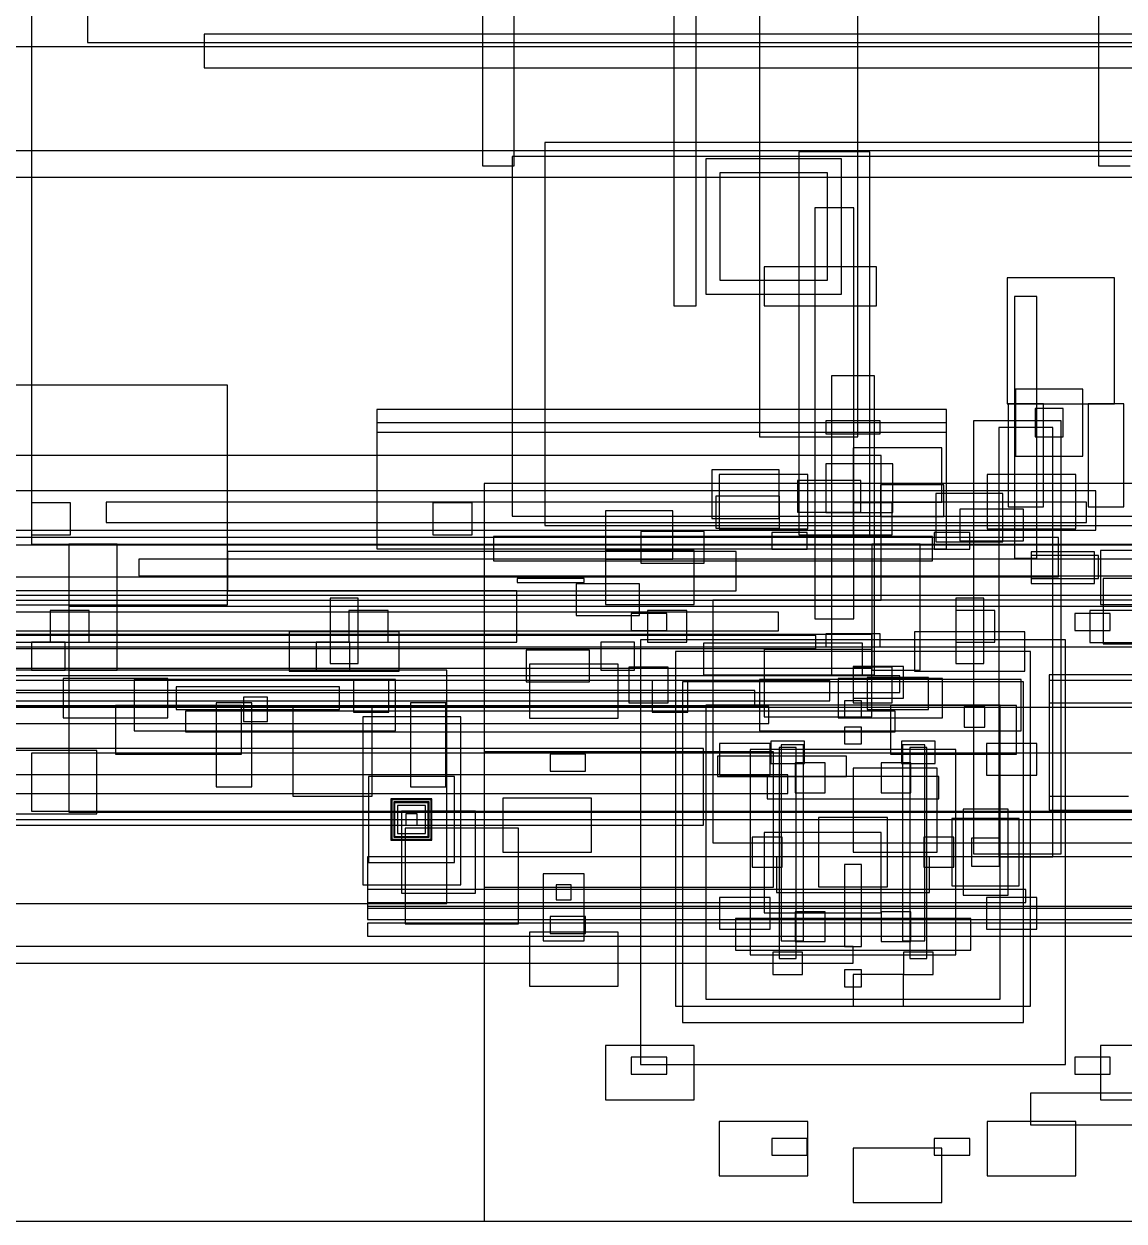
# Model space of a CAD drawing. Header units: millimetres. Extents: x -18 to 5970, y -985 to 4490.
# Drawn here: x 2132 to 3310, y 2500 to 3782 of the extents above; entities that cross this region are included whole.
import ezdxf

# ---------------------------------------------------------------- set-up
doc = ezdxf.new("R2010")
doc.units = ezdxf.units.MM

msp = doc.modelspace()

# ---------------------------------------------------------------- linework, layer by layer
at = {"layer": 'AS_FITTED_ROUTES'}
for p, q in [((3021, 3585), (2979, 3585)), ((2979, 3585), (2979, 3145)), ((3021, 3145), (3021, 3585)), ((3415, 3209), (2255, 3209)), ((2255, 3209), (2255, 3191)), ((2255, 3191), (3415, 3191)), ((2202, 3154), (2160, 3154)), ((2160, 3154), (2160, 3120)), ((2202, 3120), (2202, 3154)), ((2522, 3154), (2480, 3154)), ((2480, 3154), (2480, 3120)), ((2522, 3120), (2522, 3154)), ((2842, 3154), (2800, 3154)), ((2800, 3154), (2800, 3120)), ((2842, 3120), (2842, 3154)), ((3172, 3154), (3130, 3154)), ((3130, 3154), (3130, 3120)), ((3172, 3120), (3172, 3154)), ((2940, 3152), (340, 3152)), ((2940, 3132), (2940, 3152)), ((2979, 3145), (3021, 3145)), ((340, 3132), (2940, 3132)), ((2980, 3127), (740, 3127)), ((3040, 3128), (780, 3128)), ((2160, 3120), (2202, 3120)), ((2480, 3120), (2522, 3120)), ((2800, 3120), (2842, 3120)), ((2980, 3113), (2980, 3127)), ((3040, 3092), (3040, 3128)), ((3130, 3120), (3172, 3120)), ((740, 3113), (2980, 3113)), ((780, 3092), (3040, 3092)), ((2995, 3079), (2015, 3079)), ((2995, 3057), (2995, 3079)), ((2015, 3057), (2995, 3057)), ((3029, 3057), (3011, 3057)), ((3011, 3057), (3011, 3039)), ((3029, 3039), (3029, 3057)), ((2930, 3051), (830, 3051)), ((2930, 3033), (2930, 3051)), ((3011, 3039), (3029, 3039)), ((830, 3033), (2930, 3033)), ((2950, 2978), (1520, 2978)), ((2950, 2958), (2950, 2978)), ((1520, 2958), (2950, 2958))]:
    msp.add_line(p, q, dxfattribs=at)
at = {"layer": 'BODY'}
for p, q in [((2828, 4040), (2828, 3480)), ((2828, 4040), (2828, 3480)), ((2852, 3480), (2852, 4040)), ((2852, 3480), (2852, 4040)), ((2140, 3835), (2140, 3225)), ((2140, 3835), (2140, 3225)), ((3685, 3771), (2325, 3771)), ((2325, 3771), (2325, 3735)), ((3685, 3771), (2325, 3771)), ((2325, 3771), (2325, 3735)), ((2325, 3735), (3685, 3735)), ((2325, 3735), (3685, 3735)), ((3380, 3655), (2690, 3655)), ((2690, 3655), (2690, 3245)), ((3380, 3655), (2690, 3655)), ((2690, 3655), (2690, 3245)), ((3355, 3646), (1965, 3646)), ((3355, 3646), (1965, 3646)), ((3405, 3640), (2655, 3640)), ((2655, 3640), (2655, 3255)), ((3405, 3640), (2655, 3640)), ((2655, 3640), (2655, 3255)), ((3007.5, 3637.5), (2862.5, 3637.5)), ((2862.5, 3637.5), (2862.5, 3492.5)), ((3007.5, 3637.5), (2862.5, 3637.5)), ((2862.5, 3637.5), (2862.5, 3492.5)), ((3007.5, 3492.5), (3007.5, 3637.5)), ((3007.5, 3492.5), (3007.5, 3637.5)), ((1965, 3618), (3355, 3618)), ((1965, 3618), (3355, 3618)), ((2992.5, 3622.5), (2877.5, 3622.5)), ((2877.5, 3622.5), (2877.5, 3507.5)), ((2992.5, 3622.5), (2877.5, 3622.5)), ((2877.5, 3622.5), (2877.5, 3507.5)), ((2992.5, 3507.5), (2992.5, 3622.5)), ((2992.5, 3507.5), (2992.5, 3622.5)), ((3045, 3522), (2925, 3522)), ((2925, 3522), (2925, 3480)), ((3045, 3522), (2925, 3522)), ((2925, 3522), (2925, 3480)), ((3045, 3480), (3045, 3522)), ((3045, 3480), (3045, 3522)), ((2877.5, 3507.5), (2992.5, 3507.5)), ((2877.5, 3507.5), (2992.5, 3507.5)), ((2862.5, 3492.5), (3007.5, 3492.5)), ((2862.5, 3492.5), (3007.5, 3492.5)), ((2828, 3480), (2852, 3480)), ((2828, 3480), (2852, 3480)), ((2925, 3480), (3045, 3480)), ((2925, 3480), (3045, 3480)), ((2350, 3395), (1250, 3395)), ((2350, 3160), (2350, 3395)), ((3050, 3320), (1000, 3320)), ((3050, 3320), (1000, 3320)), ((3062.766, 3310.864), (2990.766, 3310.864)), ((2990.766, 3310.864), (2990.766, 3258.864)), ((3062.766, 3310.864), (2990.766, 3310.864)), ((2990.766, 3310.864), (2990.766, 3258.864)), ((3050, 3165), (3050, 3320)), ((3050, 3165), (3050, 3320)), ((3062.766, 3258.864), (3062.766, 3310.864)), ((3062.766, 3258.864), (3062.766, 3310.864)), ((2940.914, 3304.478), (2868.914, 3304.478)), ((2868.914, 3304.478), (2868.914, 3252.478)), ((2940.914, 3304.478), (2868.914, 3304.478)), ((2868.914, 3304.478), (2868.914, 3252.478)), ((2940.914, 3252.478), (2940.914, 3304.478)), ((2940.914, 3252.478), (2940.914, 3304.478)), ((3280, 3282), (2050, 3282)), ((3280, 3282), (2050, 3282)), ((3280, 3282), (2050, 3282)), ((3280, 3282), (2050, 3282)), ((3280, 3282), (2050, 3282)), ((3028.539, 3293.111), (2960.539, 3293.111)), ((2960.539, 3293.111), (2960.539, 3259.111)), ((3028.539, 3293.111), (2960.539, 3293.111)), ((2960.539, 3293.111), (2960.539, 3259.111)), ((3028.539, 3259.111), (3028.539, 3293.111)), ((3028.539, 3259.111), (3028.539, 3293.111)), ((3117.382, 3288.455), (3049.382, 3288.455)), ((3049.382, 3288.455), (3049.382, 3254.455)), ((3117.382, 3288.455), (3049.382, 3288.455)), ((3049.382, 3288.455), (3049.382, 3254.455)), ((3117.382, 3254.455), (3117.382, 3288.455)), ((3117.382, 3254.455), (3117.382, 3288.455)), ((3280, 3240), (3280, 3282)), ((3280, 3240), (3280, 3282)), ((3280, 3240), (3280, 3282)), ((3280, 3240), (3280, 3282)), ((3280, 3240), (3280, 3282)), ((2941.209, 3276.136), (2873.209, 3276.136)), ((2873.209, 3276.136), (2873.209, 3242.136)), ((2941.209, 3276.136), (2873.209, 3276.136)), ((2873.209, 3276.136), (2873.209, 3242.136)), ((2941.209, 3242.136), (2941.209, 3276.136)), ((2941.209, 3242.136), (2941.209, 3276.136)), ((3180.627, 3279.283), (3108.627, 3279.283)), ((3108.627, 3279.283), (3108.627, 3227.283)), ((3180.627, 3279.283), (3108.627, 3279.283)), ((3108.627, 3279.283), (3108.627, 3227.283)), ((3180.627, 3227.283), (3180.627, 3279.283)), ((3180.627, 3227.283), (3180.627, 3279.283)), ((2182, 3269), (2140, 3269)), ((2140, 3269), (2140, 3235)), ((2182, 3235), (2182, 3269)), ((2612, 3269), (2570, 3269)), ((2570, 3269), (2570, 3235)), ((2612, 3235), (2612, 3269)), ((2827, 3260.75), (2755, 3260.75)), ((2755, 3260.75), (2755, 3208.75)), ((2827, 3260.75), (2755, 3260.75)), ((2755, 3260.75), (2755, 3208.75)), ((2827, 3208.75), (2827, 3260.75)), ((2827, 3208.75), (2827, 3260.75)), ((2960.539, 3259.111), (3028.539, 3259.111)), ((2960.539, 3259.111), (3028.539, 3259.111)), ((2990.766, 3258.864), (3062.766, 3258.864)), ((2990.766, 3258.864), (3062.766, 3258.864)), ((3062, 3269), (3020, 3269)), ((3020, 3269), (3020, 3235)), ((3062, 3235), (3062, 3269)), ((3202.459, 3262.444), (3134.459, 3262.444)), ((3134.459, 3262.444), (3134.459, 3228.444)), ((3202.459, 3262.444), (3134.459, 3262.444)), ((3134.459, 3262.444), (3134.459, 3228.444)), ((3202.459, 3228.444), (3202.459, 3262.444)), ((3202.459, 3228.444), (3202.459, 3262.444)), ((2655, 3255), (3405, 3255)), ((2655, 3255), (3405, 3255)), ((2690, 3245), (3380, 3245)), ((2690, 3245), (3380, 3245)), ((2868.914, 3252.478), (2940.914, 3252.478)), ((2868.914, 3252.478), (2940.914, 3252.478)), ((3049.382, 3254.455), (3117.382, 3254.455)), ((3049.382, 3254.455), (3117.382, 3254.455)), ((2050, 3240), (3280, 3240)), ((2050, 3240), (3280, 3240)), ((2050, 3240), (3280, 3240)), ((2050, 3240), (3280, 3240)), ((2050, 3240), (3280, 3240)), ((3240, 3232), (2060, 3232)), ((2140, 3235), (2182, 3235)), ((2570, 3235), (2612, 3235)), ((2860.579, 3238.538), (2792.579, 3238.538)), ((2792.579, 3238.538), (2792.579, 3204.538)), ((2860.579, 3238.538), (2792.579, 3238.538)), ((2792.579, 3238.538), (2792.579, 3204.538)), ((2860.579, 3204.538), (2860.579, 3238.538)), ((2860.579, 3204.538), (2860.579, 3238.538)), ((2873.209, 3242.136), (2941.209, 3242.136)), ((2873.209, 3242.136), (2941.209, 3242.136)), ((3020, 3235), (3062, 3235)), ((3240, 3190), (3240, 3232)), ((1942, 3224), (3385, 3224)), ((1942, 3224), (3385, 3224)), ((2140, 3225), (3410, 3225)), ((2140, 3225), (3410, 3225)), ((3108.627, 3227.283), (3180.627, 3227.283)), ((3108.627, 3227.283), (3180.627, 3227.283)), ((3134.459, 3228.444), (3202.459, 3228.444)), ((3134.459, 3228.444), (3202.459, 3228.444)), ((2755, 3208.75), (2827, 3208.75)), ((2755, 3208.75), (2827, 3208.75)), ((3278.716, 3216.624), (3210.716, 3216.624)), ((3210.716, 3216.624), (3210.716, 3182.624)), ((3278.716, 3216.624), (3210.716, 3216.624)), ((3210.716, 3216.624), (3210.716, 3182.624)), ((3282.961, 3212.826), (3210.961, 3212.826)), ((3210.961, 3212.826), (3210.961, 3188)), ((3282.961, 3212.826), (3210.961, 3212.826)), ((3210.961, 3212.826), (3210.961, 3188)), ((3278.716, 3182.624), (3278.716, 3216.624)), ((3278.716, 3182.624), (3278.716, 3216.624)), ((3282.961, 3188), (3282.961, 3212.826)), ((3282.961, 3188), (3282.961, 3212.826)), ((2792.579, 3204.538), (2860.579, 3204.538)), ((2792.579, 3204.538), (2860.579, 3204.538)), ((2060, 3190), (3240, 3190)), ((2732.174, 3188), (2660.174, 3188)), ((2660.174, 3188), (2660.174, 3183.961)), ((2732.174, 3188), (2660.174, 3188)), ((2660.174, 3188), (2660.174, 3183.961)), ((2660.174, 3183.961), (2732.174, 3183.961)), ((2660.174, 3183.961), (2732.174, 3183.961)), ((2791.441, 3182.55), (2723.441, 3182.55)), ((2723.441, 3182.55), (2723.441, 3148.55)), ((2791.441, 3182.55), (2723.441, 3182.55)), ((2723.441, 3182.55), (2723.441, 3148.55)), ((2732.174, 3183.961), (2732.174, 3188)), ((2732.174, 3183.961), (2732.174, 3188)), ((2791.441, 3148.55), (2791.441, 3182.55)), ((2791.441, 3148.55), (2791.441, 3182.55)), ((3210.716, 3182.624), (3278.716, 3182.624)), ((3210.716, 3182.624), (3278.716, 3182.624)), ((3210.961, 3188), (3282.961, 3188)), ((3210.961, 3188), (3282.961, 3188)), ((3359.75, 3188), (3287.75, 3188)), ((3287.75, 3188), (3287.75, 3118)), ((3359.75, 3188), (3287.75, 3188)), ((3287.75, 3188), (3287.75, 3118)), ((3440, 3170), (890, 3170)), ((2660, 3175), (1540, 3175)), ((2660, 3175), (1540, 3175)), ((2660, 3120), (2660, 3175)), ((2660, 3120), (2660, 3175)), ((1000, 3165), (3050, 3165)), ((1000, 3165), (3050, 3165)), ((1250, 3160), (2350, 3160)), ((2723.441, 3148.55), (2791.441, 3148.55)), ((2723.441, 3148.55), (2791.441, 3148.55)), ((3341.624, 3153.716), (3273.624, 3153.716)), ((3273.624, 3153.716), (3273.624, 3119.716)), ((3341.624, 3153.716), (3273.624, 3153.716)), ((3273.624, 3153.716), (3273.624, 3119.716)), ((1540, 3120), (2660, 3120)), ((1540, 3120), (2660, 3120)), ((3273.624, 3119.716), (3341.624, 3119.716)), ((3273.624, 3119.716), (3341.624, 3119.716)), ((3287.75, 3118), (3359.75, 3118)), ((3287.75, 3118), (3359.75, 3118)), ((890, 3115), (3440, 3115)), ((2737.901, 3111.5), (2669.901, 3111.5)), ((2669.901, 3111.5), (2669.901, 3077.5)), ((2737.901, 3111.5), (2669.901, 3111.5)), ((2669.901, 3111.5), (2669.901, 3077.5)), ((2737.901, 3077.5), (2737.901, 3111.5)), ((2737.901, 3077.5), (2737.901, 3111.5)), ((2669.901, 3077.5), (2737.901, 3077.5)), ((2669.901, 3077.5), (2737.901, 3077.5))]:
    msp.add_line(p, q, dxfattribs=at)
at = {"layer": 'BRAKE_SYSTEM'}
for p, q in [((2176, 3120), (2140, 3120)), ((2140, 3120), (2140, 3090)), ((2176, 3090), (2176, 3120)), ((2481, 3120), (2445, 3120)), ((2445, 3120), (2445, 3090)), ((2481, 3090), (2481, 3120)), ((2786, 3120), (2750, 3120)), ((2750, 3120), (2750, 3090)), ((2786, 3090), (2786, 3120)), ((3030, 3119), (2860, 3119)), ((2860, 3119), (2860, 3085)), ((3030, 3119), (2860, 3119)), ((2860, 3119), (2860, 3085)), ((3030, 3085), (3030, 3119)), ((3030, 3085), (3030, 3119)), ((2140, 3090), (2176, 3090)), ((2445, 3090), (2481, 3090)), ((2750, 3090), (2786, 3090)), ((3070, 3084), (1570, 3084)), ((2523, 3079), (2485, 3079)), ((2485, 3079), (2485, 3045)), ((2523, 3079), (2485, 3079)), ((2485, 3079), (2485, 3045)), ((2523, 3045), (2523, 3079)), ((2523, 3045), (2523, 3079)), ((2843, 3079), (2805, 3079)), ((2805, 3079), (2805, 3045)), ((2843, 3079), (2805, 3079)), ((2805, 3079), (2805, 3045)), ((2843, 3045), (2843, 3079)), ((2843, 3045), (2843, 3079)), ((2860, 3085), (3030, 3085)), ((2860, 3085), (3030, 3085)), ((3101, 3082), (3035, 3082)), ((3035, 3082), (3035, 3048)), ((3101, 3082), (3035, 3082)), ((3035, 3082), (3035, 3048)), ((3070, 3066), (3070, 3084)), ((3101, 3048), (3101, 3082)), ((3101, 3048), (3101, 3082)), ((1570, 3066), (3070, 3066)), ((2470, 3072), (2295, 3072)), ((2295, 3072), (2295, 3048)), ((2470, 3048), (2470, 3072)), ((2393, 3061), (2367, 3061)), ((2367, 3061), (2367, 3035)), ((2393, 3035), (2393, 3061)), ((2295, 3048), (2470, 3048)), ((3065, 3046), (2305, 3046)), ((2305, 3046), (2305, 3024)), ((3065, 3046), (2305, 3046)), ((2305, 3046), (2305, 3024)), ((2485, 3045), (2523, 3045)), ((2485, 3045), (2523, 3045)), ((2805, 3045), (2843, 3045)), ((2805, 3045), (2843, 3045)), ((3035, 3048), (3101, 3048)), ((3035, 3048), (3101, 3048)), ((3065, 3024), (3065, 3046)), ((3065, 3024), (3065, 3046)), ((2367, 3035), (2393, 3035)), ((3029, 3029), (3011, 3029)), ((3011, 3029), (3011, 3011)), ((3029, 3011), (3029, 3029)), ((2305, 3024), (3065, 3024)), ((2305, 3024), (3065, 3024)), ((3011, 3011), (3029, 3011))]:
    msp.add_line(p, q, dxfattribs=at)
at = {"layer": 'CHASSIS'}
for p, q in [((2490, 3167), (2460, 3167)), ((2460, 3167), (2460, 3097)), ((2490, 3167), (2460, 3167)), ((2460, 3167), (2460, 3097)), ((2490, 3097), (2490, 3167)), ((2490, 3097), (2490, 3167)), ((3160, 3167), (3130, 3167)), ((3130, 3167), (3130, 3097)), ((3160, 3167), (3130, 3167)), ((3130, 3167), (3130, 3097)), ((3160, 3097), (3160, 3167)), ((3160, 3097), (3160, 3167)), ((2534, 3131), (2416, 3131)), ((2416, 3131), (2416, 3089)), ((2534, 3131), (2416, 3131)), ((2416, 3131), (2416, 3089)), ((2534, 3089), (2534, 3131)), ((2534, 3089), (2534, 3131)), ((3204, 3131), (3086, 3131)), ((3086, 3131), (3086, 3089)), ((3204, 3131), (3086, 3131)), ((3086, 3131), (3086, 3089)), ((3204, 3089), (3204, 3131)), ((3204, 3089), (3204, 3131)), ((2460, 3097), (2490, 3097)), ((2460, 3097), (2490, 3097)), ((3130, 3097), (3160, 3097)), ((3130, 3097), (3160, 3097)), ((2286, 3081), (2174, 3081)), ((2174, 3081), (2174, 3039)), ((2286, 3081), (2174, 3081)), ((2174, 3081), (2174, 3039)), ((2530, 3080), (2250, 3080)), ((2250, 3080), (2250, 3025)), ((2530, 3080), (2250, 3080)), ((2250, 3080), (2250, 3025)), ((2286, 3039), (2286, 3081)), ((2286, 3039), (2286, 3081)), ((2416, 3089), (2534, 3089)), ((2416, 3089), (2534, 3089)), ((2530, 3025), (2530, 3080)), ((2530, 3025), (2530, 3080)), ((3200, 3080), (2920, 3080)), ((2920, 3080), (2920, 3025)), ((3200, 3080), (2920, 3080)), ((2920, 3080), (2920, 3025)), ((3116, 3081), (3004, 3081)), ((3004, 3081), (3004, 3039)), ((3116, 3081), (3004, 3081)), ((3004, 3081), (3004, 3039)), ((3086, 3089), (3204, 3089)), ((3086, 3089), (3204, 3089)), ((3116, 3039), (3116, 3081)), ((3116, 3039), (3116, 3081)), ((3200, 3025), (3200, 3080)), ((3200, 3025), (3200, 3080)), ((3650, 3085), (3230, 3085)), ((3230, 3085), (3230, 2940)), ((3650, 3085), (3230, 3085)), ((3230, 3085), (3230, 2940)), ((3650, 3079), (3230, 3079)), ((3230, 3079), (3230, 3055)), ((3650, 3079), (3230, 3079)), ((3230, 3079), (3230, 3055)), ((2365, 3052), (2230, 3052)), ((2230, 3052), (2230, 3000)), ((2365, 3052), (2230, 3052)), ((2230, 3052), (2230, 3000)), ((2376, 3055), (2338, 3055)), ((2338, 3055), (2338, 2965)), ((2376, 3055), (2338, 3055)), ((2338, 3055), (2338, 2965)), ((2365, 3000), (2365, 3052)), ((2365, 3000), (2365, 3052)), ((2376, 2965), (2376, 3055)), ((2376, 2965), (2376, 3055)), ((2584, 3055), (2546, 3055)), ((2546, 3055), (2546, 2965)), ((2584, 3055), (2546, 3055)), ((2546, 3055), (2546, 2965)), ((2584, 2965), (2584, 3055)), ((2584, 2965), (2584, 3055)), ((3195, 3052), (3060, 3052)), ((3060, 3052), (3060, 3000)), ((3195, 3052), (3060, 3052)), ((3060, 3052), (3060, 3000)), ((3195, 3000), (3195, 3052)), ((3195, 3000), (3195, 3052)), ((3230, 3055), (3650, 3055)), ((3230, 3055), (3650, 3055)), ((3500, 3050), (360, 3050)), ((3500, 3050), (360, 3050)), ((2174, 3039), (2286, 3039)), ((2174, 3039), (2286, 3039)), ((2505, 3050), (2420, 3050)), ((2420, 3050), (2420, 2955)), ((2600, 3040), (2495, 3040)), ((2495, 3040), (2495, 2860)), ((2600, 3040), (2495, 3040)), ((2495, 3040), (2495, 2860)), ((2600, 3040), (2495, 3040)), ((2495, 3040), (2495, 2860)), ((2600, 3040), (2495, 3040)), ((2495, 3040), (2495, 2860)), ((2505, 2955), (2505, 3050)), ((2600, 2860), (2600, 3040)), ((2600, 2860), (2600, 3040)), ((2600, 2860), (2600, 3040)), ((2600, 2860), (2600, 3040)), ((3004, 3039), (3116, 3039)), ((3004, 3039), (3116, 3039)), ((3315, 3050), (3230, 3050)), ((3230, 3050), (3230, 2955)), ((2250, 3025), (2530, 3025)), ((2250, 3025), (2530, 3025)), ((2920, 3025), (3200, 3025)), ((2920, 3025), (3200, 3025)), ((2230, 3000), (2365, 3000)), ((2230, 3000), (2365, 3000)), ((3060, 3000), (3195, 3000)), ((3060, 3000), (3195, 3000)), ((2338, 2965), (2376, 2965)), ((2338, 2965), (2376, 2965)), ((2546, 2965), (2584, 2965)), ((2546, 2965), (2584, 2965)), ((2420, 2955), (2505, 2955)), ((2569, 2952), (2525, 2952)), ((2525, 2952), (2525, 2908)), ((2569, 2952), (2525, 2952)), ((2525, 2952), (2525, 2908)), ((2568, 2951), (2526, 2951)), ((2526, 2951), (2526, 2909)), ((2568, 2951), (2526, 2951)), ((2526, 2951), (2526, 2909)), ((2568, 2909), (2568, 2951)), ((2568, 2909), (2568, 2951)), ((2569, 2908), (2569, 2952)), ((2569, 2908), (2569, 2952)), ((3230, 2955), (3315, 2955)), ((2565, 2948), (2529, 2948)), ((2529, 2948), (2529, 2912)), ((2565, 2948), (2529, 2948)), ((2529, 2948), (2529, 2912)), ((2565, 2948), (2529, 2948)), ((2529, 2948), (2529, 2912)), ((2565, 2948), (2529, 2948)), ((2529, 2948), (2529, 2912)), ((2562, 2945), (2532, 2945)), ((2532, 2945), (2532, 2915)), ((2562, 2945), (2532, 2945)), ((2532, 2945), (2532, 2915)), ((2562, 2915), (2562, 2945)), ((2562, 2915), (2562, 2945)), ((2565, 2912), (2565, 2948)), ((2565, 2912), (2565, 2948)), ((2565, 2912), (2565, 2948)), ((2565, 2912), (2565, 2948)), ((3230, 2940), (3650, 2940)), ((3230, 2940), (3650, 2940)), ((360, 2930), (3500, 2930)), ((360, 2930), (3500, 2930)), ((2529, 2912), (2565, 2912)), ((2529, 2912), (2565, 2912)), ((2529, 2912), (2565, 2912)), ((2529, 2912), (2565, 2912)), ((2532, 2915), (2562, 2915)), ((2532, 2915), (2562, 2915)), ((2525, 2908), (2569, 2908)), ((2525, 2908), (2569, 2908)), ((2526, 2909), (2568, 2909)), ((2526, 2909), (2568, 2909)), ((2495, 2860), (2600, 2860)), ((2495, 2860), (2600, 2860)), ((2495, 2860), (2600, 2860)), ((2495, 2860), (2600, 2860))]:
    msp.add_line(p, q, dxfattribs=at)
at = {"layer": 'DATUM'}
for p, q in [((2553, 2936), (2541, 2936)), ((2541, 2936), (2541, 2924)), ((2553, 2936), (2541, 2936)), ((2541, 2936), (2541, 2924)), ((2553, 2924), (2553, 2936)), ((2553, 2924), (2553, 2936)), ((2541, 2924), (2553, 2924)), ((2541, 2924), (2553, 2924)), ((3050, 2916), (2925, 2916)), ((2925, 2916), (2925, 2830)), ((3050, 2830), (3050, 2916)), ((2925, 2830), (3050, 2830)), ((3020, 2794), (735, 2794)), ((3020, 2794), (735, 2794)), ((3020, 2776), (3020, 2794)), ((3020, 2776), (3020, 2794)), ((735, 2776), (3020, 2776)), ((735, 2776), (3020, 2776)), ((3029, 2769), (3011, 2769)), ((3011, 2769), (3011, 2751)), ((3029, 2751), (3029, 2769)), ((3011, 2751), (3029, 2751))]:
    msp.add_line(p, q, dxfattribs=at)
at = {"layer": 'EXHAUST'}
for p, q in [((2232, 3225), (2180, 3225)), ((2180, 3225), (2180, 3090)), ((2232, 3090), (2232, 3225)), ((3092, 3225), (3040, 3225)), ((3040, 3225), (3040, 3090)), ((3092, 3090), (3092, 3225)), ((2585, 3090), (1935, 3090)), ((2180, 3090), (2232, 3090)), ((2585, 2840), (2585, 3090)), ((3040, 3090), (3092, 3090)), ((2210, 3004), (1190, 3004)), ((3360, 3001), (2140, 3001)), ((2140, 3001), (2140, 2939)), ((2210, 2936), (2210, 3004)), ((1190, 2936), (2210, 2936)), ((2140, 2939), (3360, 2939)), ((1935, 2840), (2585, 2840))]:
    msp.add_line(p, q, dxfattribs=at)
at = {"layer": 'FUEL_SYSTEM'}
for p, q in [((3038, 3645), (2962, 3645)), ((2962, 3645), (2962, 3235)), ((3038, 3235), (3038, 3645)), ((3043, 3405), (2997, 3405)), ((2997, 3405), (2997, 3085)), ((3043, 3085), (3043, 3405)), ((3049, 3357), (2991, 3357)), ((2991, 3357), (2991, 3343)), ((3049, 3343), (3049, 3357)), ((2991, 3343), (3049, 3343)), ((3105, 3233), (2635, 3233)), ((2635, 3233), (2635, 3207)), ((2962, 3235), (3038, 3235)), ((3105, 3207), (3105, 3233)), ((2635, 3207), (3105, 3207)), ((3520, 3165), (2870, 3165)), ((2870, 3165), (2870, 2905)), ((3049, 3129), (2991, 3129)), ((2991, 3129), (2991, 3115)), ((3049, 3115), (3049, 3129)), ((2991, 3115), (3049, 3115)), ((2822, 3093), (2780, 3093)), ((2780, 3093), (2780, 3055)), ((2822, 3055), (2822, 3093)), ((3062, 3093), (3020, 3093)), ((3020, 3093), (3020, 3055)), ((3062, 3055), (3062, 3093)), ((2997, 3085), (3043, 3085)), ((2915, 3068), (845, 3068)), ((2915, 3052), (2915, 3068)), ((845, 3052), (2915, 3052)), ((2780, 3055), (2822, 3055)), ((3020, 3055), (3062, 3055)), ((2870, 2905), (3520, 2905))]:
    msp.add_line(p, q, dxfattribs=at)
at = {"layer": 'HARD_TOP'}
for p, q in [((2623, 4270), (2623, 3630)), ((2623, 4270), (2623, 3630)), ((2657, 3630), (2657, 4270)), ((2657, 3630), (2657, 4270)), ((3283, 4270), (3283, 3630)), ((3283, 4270), (3283, 3630)), ((2200, 3796), (2200, 3762)), ((2200, 3796), (2200, 3762)), ((1225, 3758), (3415, 3758)), ((1225, 3758), (3415, 3758)), ((2200, 3762), (4390, 3762)), ((2200, 3762), (4390, 3762)), ((2623, 3630), (2657, 3630)), ((2623, 3630), (2657, 3630)), ((3283, 3630), (3317, 3630)), ((3283, 3630), (3317, 3630))]:
    msp.add_line(p, q, dxfattribs=at)
at = {"layer": 'INTERIOR'}
for p, q in [((2920, 3900), (2920, 3340)), ((3025, 3340), (3025, 3900)), ((3120, 3369), (2510, 3369)), ((2510, 3369), (2510, 3345)), ((3120, 3345), (3120, 3369)), ((3120, 3355), (2510, 3355)), ((2510, 3355), (2510, 3220)), ((3120, 3220), (3120, 3355)), ((2510, 3345), (3120, 3345)), ((2920, 3340), (3025, 3340)), ((3270, 3270), (2220, 3270)), ((2220, 3270), (2220, 3248)), ((3270, 3248), (3270, 3270)), ((2220, 3248), (3270, 3248)), ((2510, 3220), (3120, 3220)), ((2895, 3217), (2350, 3217)), ((2350, 3217), (2350, 3175)), ((2895, 3217), (2350, 3217)), ((2350, 3217), (2350, 3175)), ((2895, 3217), (2350, 3217)), ((2350, 3217), (2350, 3175)), ((2895, 3217), (2350, 3217)), ((2350, 3217), (2350, 3175)), ((2895, 3175), (2895, 3217)), ((2895, 3175), (2895, 3217)), ((2895, 3175), (2895, 3217)), ((2895, 3175), (2895, 3217)), ((2350, 3175), (2895, 3175)), ((2350, 3175), (2895, 3175)), ((2350, 3175), (2895, 3175)), ((2350, 3175), (2895, 3175))]:
    msp.add_line(p, q, dxfattribs=at)
at = {"layer": 'MECHANICAL_CLEARANCE'}
for p, q in [((3660, 3158), (2180, 3158)), ((2180, 3158), (2180, 2938)), ((2180, 2938), (3660, 2938))]:
    msp.add_line(p, q, dxfattribs=at)
at = {"layer": 'OVERALL'}
msp.add_line((0, 2500), (3840, 2500), dxfattribs=at)
at = {"layer": 'RUNNING_GEAR'}
for p, q in [((3300, 3510), (3185, 3510)), ((3185, 3510), (3185, 3375)), ((3300, 3510), (3185, 3510)), ((3185, 3510), (3185, 3375)), ((3300, 3375), (3300, 3510)), ((3300, 3375), (3300, 3510)), ((3217, 3490), (3193, 3490)), ((3193, 3490), (3193, 3210)), ((3217, 3490), (3193, 3490)), ((3193, 3490), (3193, 3210)), ((3217, 3210), (3217, 3490)), ((3217, 3210), (3217, 3490)), ((3266, 3391), (3194, 3391)), ((3194, 3391), (3194, 3319)), ((3266, 3391), (3194, 3391)), ((3194, 3391), (3194, 3319)), ((3266, 3319), (3266, 3391)), ((3266, 3319), (3266, 3391)), ((3185, 3375), (3300, 3375)), ((3185, 3375), (3300, 3375)), ((3224, 3375), (3186, 3375)), ((3186, 3375), (3186, 3265)), ((3224, 3375), (3186, 3375)), ((3186, 3375), (3186, 3265)), ((3224, 3265), (3224, 3375)), ((3224, 3265), (3224, 3375)), ((3310, 3375), (3272, 3375)), ((3272, 3375), (3272, 3265)), ((3310, 3375), (3272, 3375)), ((3272, 3375), (3272, 3265)), ((3310, 3265), (3310, 3375)), ((3310, 3265), (3310, 3375)), ((3245, 3370), (3215, 3370)), ((3215, 3370), (3215, 3340)), ((3245, 3370), (3215, 3370)), ((3215, 3370), (3215, 3340)), ((3245, 3340), (3245, 3370)), ((3245, 3340), (3245, 3370)), ((3242.86, 3356.901), (3149.14, 3356.901)), ((3149.14, 3356.901), (3149.14, 2893.099)), ((3242.86, 3356.901), (3149.14, 3356.901)), ((3149.14, 3356.901), (3149.14, 2893.099)), ((3234, 3350), (3176, 3350)), ((3176, 3350), (3176, 2890)), ((3234, 3350), (3176, 3350)), ((3176, 3350), (3176, 2890)), ((3234, 2890), (3234, 3350)), ((3234, 2890), (3234, 3350)), ((3242.86, 2893.099), (3242.86, 3356.901)), ((3242.86, 2893.099), (3242.86, 3356.901)), ((3215, 3340), (3245, 3340)), ((3215, 3340), (3245, 3340)), ((3115, 3328), (3020, 3328)), ((3020, 3328), (3020, 3270)), ((3115, 3328), (3020, 3328)), ((3020, 3328), (3020, 3270)), ((3115, 3270), (3115, 3328)), ((3115, 3270), (3115, 3328)), ((3194, 3319), (3266, 3319)), ((3194, 3319), (3266, 3319)), ((2971.494, 3299.455), (2876.494, 3299.455)), ((2876.494, 3299.455), (2876.494, 3241.455)), ((2971.494, 3299.455), (2876.494, 3299.455)), ((2876.494, 3299.455), (2876.494, 3241.455)), ((2971.494, 3241.455), (2971.494, 3299.455)), ((2971.494, 3241.455), (2971.494, 3299.455)), ((3258.506, 3299.455), (3163.506, 3299.455)), ((3163.506, 3299.455), (3163.506, 3241.455)), ((3258.506, 3299.455), (3163.506, 3299.455)), ((3163.506, 3299.455), (3163.506, 3241.455)), ((3258.506, 3241.455), (3258.506, 3299.455)), ((3258.506, 3241.455), (3258.506, 3299.455)), ((3415, 3290), (2625, 3290)), ((2625, 3290), (2625, 2500)), ((3415, 3290), (2625, 3290)), ((2625, 3290), (2625, 2500)), ((3020, 3270), (3115, 3270)), ((3020, 3270), (3115, 3270)), ((3186, 3265), (3224, 3265)), ((3186, 3265), (3224, 3265)), ((3272, 3265), (3310, 3265)), ((3272, 3265), (3310, 3265)), ((2876.494, 3241.455), (2971.494, 3241.455)), ((2876.494, 3241.455), (2971.494, 3241.455)), ((2971.037, 3237.551), (2933.037, 3237.551)), ((2933.037, 3237.551), (2933.037, 3219.551)), ((2971.037, 3237.551), (2933.037, 3237.551)), ((2933.037, 3237.551), (2933.037, 3219.551)), ((2971.037, 3219.551), (2971.037, 3237.551)), ((2971.037, 3219.551), (2971.037, 3237.551)), ((3144.963, 3237.551), (3106.963, 3237.551)), ((3106.963, 3237.551), (3106.963, 3219.551)), ((3144.963, 3237.551), (3106.963, 3237.551)), ((3106.963, 3237.551), (3106.963, 3219.551)), ((3144.963, 3219.551), (3144.963, 3237.551)), ((3144.963, 3219.551), (3144.963, 3237.551)), ((3163.506, 3241.455), (3258.506, 3241.455)), ((3163.506, 3241.455), (3258.506, 3241.455)), ((2849.835, 3218.165), (2754.835, 3218.165)), ((2754.835, 3218.165), (2754.835, 3160.165)), ((2849.835, 3218.165), (2754.835, 3218.165)), ((2754.835, 3218.165), (2754.835, 3160.165)), ((2849.835, 3160.165), (2849.835, 3218.165)), ((2849.835, 3160.165), (2849.835, 3218.165)), ((2933.037, 3219.551), (2971.037, 3219.551)), ((2933.037, 3219.551), (2971.037, 3219.551)), ((3106.963, 3219.551), (3144.963, 3219.551)), ((3106.963, 3219.551), (3144.963, 3219.551)), ((3380.165, 3218.165), (3285.165, 3218.165)), ((3285.165, 3218.165), (3285.165, 3160.165)), ((3380.165, 3218.165), (3285.165, 3218.165)), ((3285.165, 3218.165), (3285.165, 3160.165)), ((3193, 3210), (3217, 3210)), ((3193, 3210), (3217, 3210)), ((2754.835, 3160.165), (2849.835, 3160.165)), ((2754.835, 3160.165), (2849.835, 3160.165)), ((3285.165, 3160.165), (3380.165, 3160.165)), ((3285.165, 3160.165), (3380.165, 3160.165)), ((2820.412, 3150.588), (2782.412, 3150.588)), ((2782.412, 3150.588), (2782.412, 3132.588)), ((2820.412, 3150.588), (2782.412, 3150.588)), ((2782.412, 3150.588), (2782.412, 3132.588)), ((2820.412, 3132.588), (2820.412, 3150.588)), ((2820.412, 3132.588), (2820.412, 3150.588)), ((3295.588, 3150.588), (3257.588, 3150.588)), ((3257.588, 3150.588), (3257.588, 3132.588)), ((3295.588, 3150.588), (3257.588, 3150.588)), ((3257.588, 3150.588), (3257.588, 3132.588)), ((3295.588, 3132.588), (3295.588, 3150.588)), ((3295.588, 3132.588), (3295.588, 3150.588)), ((2782.412, 3132.588), (2820.412, 3132.588)), ((2782.412, 3132.588), (2820.412, 3132.588)), ((3257.588, 3132.588), (3295.588, 3132.588)), ((3257.588, 3132.588), (3295.588, 3132.588)), ((3247.5, 3122.5), (2792.5, 3122.5)), ((2792.5, 3122.5), (2792.5, 2667.5)), ((3247.5, 3122.5), (2792.5, 3122.5)), ((2792.5, 3122.5), (2792.5, 2667.5)), ((3247.5, 2667.5), (3247.5, 3122.5)), ((3247.5, 2667.5), (3247.5, 3122.5)), ((3210, 3110), (2830, 3110)), ((2830, 3110), (2830, 2730)), ((3040, 3112), (2925, 3112)), ((2925, 3112), (2925, 3040)), ((3040, 3112), (2925, 3112)), ((2925, 3112), (2925, 3040)), ((3040, 3040), (3040, 3112)), ((3040, 3040), (3040, 3112)), ((3210, 2730), (3210, 3110)), ((2768.545, 3096.506), (2673.545, 3096.506)), ((2673.545, 3096.506), (2673.545, 3038.506)), ((2768.545, 3096.506), (2673.545, 3096.506)), ((2673.545, 3096.506), (2673.545, 3038.506)), ((2768.545, 3038.506), (2768.545, 3096.506)), ((2768.545, 3038.506), (2768.545, 3096.506)), ((3074, 3094), (3020, 3094)), ((3020, 3094), (3020, 3060)), ((3074, 3094), (3020, 3094)), ((3020, 3094), (3020, 3060)), ((3074, 3060), (3074, 3094)), ((3074, 3060), (3074, 3094)), ((3202.5, 3077.5), (2837.5, 3077.5)), ((2837.5, 3077.5), (2837.5, 2712.5)), ((3202.5, 3077.5), (2837.5, 3077.5)), ((2837.5, 3077.5), (2837.5, 2712.5)), ((3202.5, 2712.5), (3202.5, 3077.5)), ((3202.5, 2712.5), (3202.5, 3077.5)), ((3177.5, 3052.5), (2862.5, 3052.5)), ((2862.5, 3052.5), (2862.5, 2737.5)), ((3177.5, 3052.5), (2862.5, 3052.5)), ((2862.5, 3052.5), (2862.5, 2737.5)), ((3020, 3060), (3074, 3060)), ((3020, 3060), (3074, 3060)), ((3177.5, 2737.5), (3177.5, 3052.5)), ((3177.5, 2737.5), (3177.5, 3052.5)), ((2673.545, 3038.506), (2768.545, 3038.506)), ((2673.545, 3038.506), (2768.545, 3038.506)), ((2925, 3040), (3040, 3040)), ((2925, 3040), (3040, 3040)), ((3161, 3051), (3139, 3051)), ((3139, 3051), (3139, 3029)), ((3161, 3051), (3139, 3051)), ((3139, 3051), (3139, 3029)), ((3161, 3029), (3161, 3051)), ((3161, 3029), (3161, 3051)), ((3139, 3029), (3161, 3029)), ((3139, 3029), (3161, 3029)), ((2968, 3014), (2932, 3014)), ((2932, 3014), (2932, 2990)), ((2968, 3014), (2932, 3014)), ((2932, 3014), (2932, 2990)), ((2968, 2990), (2968, 3014)), ((2968, 2990), (2968, 3014)), ((3108, 3014), (3072, 3014)), ((3072, 3014), (3072, 2990)), ((3108, 3014), (3072, 3014)), ((3072, 3014), (3072, 2990)), ((3108, 2990), (3108, 3014)), ((3108, 2990), (3108, 3014)), ((2860, 3006), (1500, 3006)), ((2935, 3002.5), (2625, 3002.5)), ((2625, 3002.5), (2625, 2857.5)), ((2733.449, 2999.963), (2695.449, 2999.963)), ((2695.449, 2999.963), (2695.449, 2981.963)), ((2733.449, 2999.963), (2695.449, 2999.963)), ((2695.449, 2999.963), (2695.449, 2981.963)), ((2733.449, 2981.963), (2733.449, 2999.963)), ((2733.449, 2981.963), (2733.449, 2999.963)), ((2860, 2924), (2860, 3006)), ((2931.106, 3011.5), (2877.106, 3011.5)), ((2877.106, 3011.5), (2877.106, 2977.5)), ((2931.106, 3011.5), (2877.106, 3011.5)), ((2877.106, 3011.5), (2877.106, 2977.5)), ((3130, 3005), (2910, 3005)), ((2910, 3005), (2910, 2785)), ((3130, 3005), (2910, 3005)), ((2910, 3005), (2910, 2785)), ((2931.106, 2977.5), (2931.106, 3011.5)), ((2931.106, 2977.5), (2931.106, 3011.5)), ((2935, 2857.5), (2935, 3002.5)), ((2959, 3007), (2941, 3007)), ((2941, 3007), (2941, 2781)), ((2959, 3007), (2941, 3007)), ((2941, 3007), (2941, 2781)), ((2959, 3007), (2941, 3007)), ((2941, 3007), (2941, 2781)), ((2959, 3007), (2941, 3007)), ((2941, 3007), (2941, 2781)), ((2967, 3010), (2943, 3010)), ((2943, 3010), (2943, 2800)), ((2967, 3010), (2943, 3010)), ((2943, 3010), (2943, 2800)), ((2959, 2781), (2959, 3007)), ((2959, 2781), (2959, 3007)), ((2959, 2781), (2959, 3007)), ((2959, 2781), (2959, 3007)), ((2967, 2800), (2967, 3010)), ((2967, 2800), (2967, 3010)), ((3097, 3010), (3073, 3010)), ((3073, 3010), (3073, 2800)), ((3097, 3010), (3073, 3010)), ((3073, 3010), (3073, 2800)), ((3099, 3007), (3081, 3007)), ((3081, 3007), (3081, 2781)), ((3099, 3007), (3081, 3007)), ((3081, 3007), (3081, 2781)), ((3099, 3007), (3081, 3007)), ((3081, 3007), (3081, 2781)), ((3099, 3007), (3081, 3007)), ((3081, 3007), (3081, 2781)), ((3097, 2800), (3097, 3010)), ((3097, 2800), (3097, 3010)), ((3099, 2781), (3099, 3007)), ((3099, 2781), (3099, 3007)), ((3099, 2781), (3099, 3007)), ((3099, 2781), (3099, 3007)), ((3130, 2785), (3130, 3005)), ((3130, 2785), (3130, 3005)), ((3216.894, 3011.5), (3162.894, 3011.5)), ((3162.894, 3011.5), (3162.894, 2977.5)), ((3216.894, 3011.5), (3162.894, 3011.5)), ((3162.894, 3011.5), (3162.894, 2977.5)), ((3216.894, 2977.5), (3216.894, 3011.5)), ((3216.894, 2977.5), (3216.894, 3011.5)), ((3013, 2998), (2875, 2998)), ((2875, 2998), (2875, 2976)), ((3013, 2998), (2875, 2998)), ((2875, 2998), (2875, 2976)), ((2932, 2990), (2968, 2990)), ((2932, 2990), (2968, 2990)), ((2990, 2990.674), (2958, 2990.674)), ((2958, 2990.674), (2958, 2958.674)), ((2990, 2990.674), (2958, 2990.674)), ((2958, 2990.674), (2958, 2958.674)), ((2990, 2958.674), (2990, 2990.674)), ((2990, 2958.674), (2990, 2990.674)), ((3013, 2976), (3013, 2998)), ((3013, 2976), (3013, 2998)), ((3082, 2990.674), (3050, 2990.674)), ((3050, 2990.674), (3050, 2958.674)), ((3082, 2990.674), (3050, 2990.674)), ((3050, 2990.674), (3050, 2958.674)), ((3072, 2990), (3108, 2990)), ((3072, 2990), (3108, 2990)), ((3082, 2958.674), (3082, 2990.674)), ((3082, 2958.674), (3082, 2990.674)), ((2593, 2976), (2501, 2976)), ((2501, 2976), (2501, 2884)), ((2593, 2976), (2501, 2976)), ((2501, 2976), (2501, 2884)), ((2593, 2884), (2593, 2976)), ((2593, 2884), (2593, 2976)), ((2695.449, 2981.963), (2733.449, 2981.963)), ((2695.449, 2981.963), (2733.449, 2981.963)), ((2875, 2976), (3013, 2976)), ((2875, 2976), (3013, 2976)), ((2877.106, 2977.5), (2931.106, 2977.5)), ((2877.106, 2977.5), (2931.106, 2977.5)), ((3112, 2976), (2928, 2976)), ((2928, 2976), (2928, 2952)), ((3112, 2976), (2928, 2976)), ((2928, 2976), (2928, 2952)), ((3110, 2985), (3020, 2985)), ((3020, 2985), (3020, 2895)), ((3110, 2895), (3110, 2985)), ((3112, 2952), (3112, 2976)), ((3112, 2952), (3112, 2976)), ((3162.894, 2977.5), (3216.894, 2977.5)), ((3162.894, 2977.5), (3216.894, 2977.5)), ((2566, 2949), (2528, 2949)), ((2528, 2949), (2528, 2911)), ((2566, 2949), (2528, 2949)), ((2528, 2949), (2528, 2911)), ((2566, 2911), (2566, 2949)), ((2566, 2911), (2566, 2949)), ((2740, 2953), (2645, 2953)), ((2645, 2953), (2645, 2895)), ((2740, 2953), (2645, 2953)), ((2645, 2953), (2645, 2895)), ((2740, 2895), (2740, 2953)), ((2740, 2895), (2740, 2953)), ((2928, 2952), (3112, 2952)), ((2928, 2952), (3112, 2952)), ((2958, 2958.674), (2990, 2958.674)), ((2958, 2958.674), (2990, 2958.674)), ((3050, 2958.674), (3082, 2958.674)), ((3050, 2958.674), (3082, 2958.674)), ((2615.78, 2938.932), (2536.22, 2938.932)), ((2536.22, 2938.932), (2536.22, 2851.068)), ((2615.78, 2938.932), (2536.22, 2938.932)), ((2536.22, 2938.932), (2536.22, 2851.068)), ((2615.78, 2851.068), (2615.78, 2938.932)), ((2615.78, 2851.068), (2615.78, 2938.932)), ((3186, 2941), (3138, 2941)), ((3138, 2941), (3138, 2849)), ((3186, 2941), (3138, 2941)), ((3138, 2941), (3138, 2849)), ((3186, 2941), (3138, 2941)), ((3138, 2941), (3138, 2849)), ((3186, 2941), (3138, 2941)), ((3138, 2941), (3138, 2849)), ((3186, 2849), (3186, 2941)), ((3186, 2849), (3186, 2941)), ((3186, 2849), (3186, 2941)), ((3186, 2849), (3186, 2941)), ((1500, 2924), (2860, 2924)), ((3057, 2932), (2983, 2932)), ((2983, 2932), (2983, 2858)), ((3057, 2932), (2983, 2932)), ((2983, 2932), (2983, 2858)), ((3057, 2858), (3057, 2932)), ((3057, 2858), (3057, 2932)), ((3198, 2931), (3126, 2931)), ((3126, 2931), (3126, 2859)), ((3198, 2931), (3126, 2931)), ((3126, 2931), (3126, 2859)), ((3198, 2859), (3198, 2931)), ((3198, 2859), (3198, 2931)), ((2528, 2911), (2566, 2911)), ((2528, 2911), (2566, 2911)), ((2661.803, 2920.644), (2540.197, 2920.644)), ((2540.197, 2920.644), (2540.197, 2818.356)), ((2661.803, 2920.644), (2540.197, 2920.644)), ((2540.197, 2920.644), (2540.197, 2818.356)), ((2661.803, 2818.356), (2661.803, 2920.644)), ((2661.803, 2818.356), (2661.803, 2920.644)), ((2944, 2911), (2912, 2911)), ((2912, 2911), (2912, 2879)), ((2944, 2911), (2912, 2911)), ((2912, 2911), (2912, 2879)), ((2944, 2879), (2944, 2911)), ((2944, 2879), (2944, 2911)), ((3128, 2911), (3096, 2911)), ((3096, 2911), (3096, 2879)), ((3128, 2911), (3096, 2911)), ((3096, 2911), (3096, 2879)), ((3128, 2879), (3128, 2911)), ((3128, 2879), (3128, 2911)), ((3177, 2910), (3147, 2910)), ((3147, 2910), (3147, 2880)), ((3177, 2910), (3147, 2910)), ((3147, 2910), (3147, 2880)), ((3177, 2880), (3177, 2910)), ((3177, 2880), (3177, 2910)), ((3550, 2890), (2500, 2890)), ((2500, 2890), (2500, 2835)), ((3550, 2890), (2500, 2890)), ((2500, 2890), (2500, 2835)), ((2645, 2895), (2740, 2895)), ((2645, 2895), (2740, 2895)), ((3102, 2890), (2938, 2890)), ((2938, 2890), (2938, 2852)), ((3102, 2890), (2938, 2890)), ((2938, 2890), (2938, 2852)), ((3020, 2895), (3110, 2895)), ((3102, 2852), (3102, 2890)), ((3102, 2852), (3102, 2890)), ((3149.14, 2893.099), (3242.86, 2893.099)), ((3149.14, 2893.099), (3242.86, 2893.099)), ((3176, 2890), (3234, 2890)), ((3176, 2890), (3234, 2890)), ((2501, 2884), (2593, 2884)), ((2501, 2884), (2593, 2884)), ((2732, 2872), (2688, 2872)), ((2688, 2872), (2688, 2800)), ((2732, 2872), (2688, 2872)), ((2688, 2872), (2688, 2800)), ((2732, 2800), (2732, 2872)), ((2732, 2800), (2732, 2872)), ((2912, 2879), (2944, 2879)), ((2912, 2879), (2944, 2879)), ((3029, 2882), (3011, 2882)), ((3011, 2882), (3011, 2794)), ((3029, 2882), (3011, 2882)), ((3011, 2882), (3011, 2794)), ((3029, 2794), (3029, 2882)), ((3029, 2794), (3029, 2882)), ((3096, 2879), (3128, 2879)), ((3096, 2879), (3128, 2879)), ((3147, 2880), (3177, 2880)), ((3147, 2880), (3177, 2880)), ((2718, 2860), (2702, 2860)), ((2702, 2860), (2702, 2844)), ((2718, 2860), (2702, 2860)), ((2702, 2860), (2702, 2844)), ((2718, 2844), (2718, 2860)), ((2718, 2844), (2718, 2860)), ((3126, 2859), (3198, 2859)), ((3126, 2859), (3198, 2859)), ((3205, 2855), (2500, 2855)), ((2500, 2855), (2500, 2841)), ((3205, 2855), (2500, 2855)), ((2500, 2855), (2500, 2841)), ((2536.22, 2851.068), (2615.78, 2851.068)), ((2536.22, 2851.068), (2615.78, 2851.068)), ((2625, 2857.5), (2935, 2857.5)), ((2931.106, 2846.5), (2877.106, 2846.5)), ((2877.106, 2846.5), (2877.106, 2812.5)), ((2931.106, 2846.5), (2877.106, 2846.5)), ((2877.106, 2846.5), (2877.106, 2812.5)), ((2931.106, 2812.5), (2931.106, 2846.5)), ((2931.106, 2812.5), (2931.106, 2846.5)), ((2938, 2852), (3102, 2852)), ((2938, 2852), (3102, 2852)), ((2983, 2858), (3057, 2858)), ((2983, 2858), (3057, 2858)), ((3138, 2849), (3186, 2849)), ((3138, 2849), (3186, 2849)), ((3138, 2849), (3186, 2849)), ((3138, 2849), (3186, 2849)), ((3216.894, 2846.5), (3162.894, 2846.5)), ((3162.894, 2846.5), (3162.894, 2812.5)), ((3216.894, 2846.5), (3162.894, 2846.5)), ((3162.894, 2846.5), (3162.894, 2812.5)), ((3205, 2841), (3205, 2855)), ((3205, 2841), (3205, 2855)), ((3216.894, 2812.5), (3216.894, 2846.5)), ((3216.894, 2812.5), (3216.894, 2846.5)), ((2500, 2841), (3205, 2841)), ((2500, 2841), (3205, 2841)), ((3320, 2837), (2500, 2837)), ((2500, 2837), (2500, 2823)), ((3320, 2837), (2500, 2837)), ((2500, 2837), (2500, 2823)), ((2500, 2835), (3550, 2835)), ((2500, 2835), (3550, 2835)), ((2702, 2844), (2718, 2844)), ((2702, 2844), (2718, 2844)), ((2500, 2823), (3320, 2823)), ((2500, 2823), (3320, 2823)), ((2733.449, 2826.037), (2695.449, 2826.037)), ((2695.449, 2826.037), (2695.449, 2808.037)), ((2733.449, 2826.037), (2695.449, 2826.037)), ((2695.449, 2826.037), (2695.449, 2808.037)), ((2733.449, 2808.037), (2733.449, 2826.037)), ((2733.449, 2808.037), (2733.449, 2826.037)), ((3146, 2824), (2894, 2824)), ((2894, 2824), (2894, 2790)), ((3146, 2824), (2894, 2824)), ((2894, 2824), (2894, 2790)), ((2990, 2831.326), (2958, 2831.326)), ((2958, 2831.326), (2958, 2799.326)), ((2990, 2831.326), (2958, 2831.326)), ((2958, 2831.326), (2958, 2799.326)), ((2990, 2799.326), (2990, 2831.326)), ((2990, 2799.326), (2990, 2831.326)), ((3082, 2831.326), (3050, 2831.326)), ((3050, 2831.326), (3050, 2799.326)), ((3082, 2831.326), (3050, 2831.326)), ((3050, 2831.326), (3050, 2799.326)), ((3082, 2799.326), (3082, 2831.326)), ((3082, 2799.326), (3082, 2831.326)), ((3146, 2790), (3146, 2824)), ((3146, 2790), (3146, 2824)), ((3435, 2819), (2500, 2819)), ((2500, 2819), (2500, 2805)), ((3435, 2819), (2500, 2819)), ((2500, 2819), (2500, 2805)), ((2540.197, 2818.356), (2661.803, 2818.356)), ((2540.197, 2818.356), (2661.803, 2818.356)), ((2768.545, 2809.494), (2673.545, 2809.494)), ((2673.545, 2809.494), (2673.545, 2751.494)), ((2768.545, 2809.494), (2673.545, 2809.494)), ((2673.545, 2809.494), (2673.545, 2751.494)), ((2695.449, 2808.037), (2733.449, 2808.037)), ((2695.449, 2808.037), (2733.449, 2808.037)), ((2768.545, 2751.494), (2768.545, 2809.494)), ((2768.545, 2751.494), (2768.545, 2809.494)), ((2877.106, 2812.5), (2931.106, 2812.5)), ((2877.106, 2812.5), (2931.106, 2812.5)), ((3162.894, 2812.5), (3216.894, 2812.5)), ((3162.894, 2812.5), (3216.894, 2812.5)), ((2500, 2805), (3435, 2805)), ((2500, 2805), (3435, 2805)), ((2688, 2800), (2732, 2800)), ((2688, 2800), (2732, 2800)), ((2943, 2800), (2967, 2800)), ((2943, 2800), (2967, 2800)), ((2958, 2799.326), (2990, 2799.326)), ((2958, 2799.326), (2990, 2799.326)), ((3050, 2799.326), (3082, 2799.326)), ((3050, 2799.326), (3082, 2799.326)), ((3073, 2800), (3097, 2800)), ((3073, 2800), (3097, 2800)), ((2894, 2790), (3146, 2790)), ((2894, 2790), (3146, 2790)), ((2910, 2785), (3130, 2785)), ((2910, 2785), (3130, 2785)), ((2966, 2788), (2934, 2788)), ((2934, 2788), (2934, 2764)), ((2966, 2788), (2934, 2788)), ((2934, 2788), (2934, 2764)), ((2966, 2788), (2934, 2788)), ((2934, 2788), (2934, 2764)), ((2966, 2788), (2934, 2788)), ((2934, 2788), (2934, 2764)), ((2966, 2764), (2966, 2788)), ((2966, 2764), (2966, 2788)), ((2966, 2764), (2966, 2788)), ((2966, 2764), (2966, 2788)), ((3011, 2794), (3029, 2794)), ((3011, 2794), (3029, 2794)), ((3106, 2788), (3074, 2788)), ((3074, 2788), (3074, 2764)), ((3106, 2788), (3074, 2788)), ((3074, 2788), (3074, 2764)), ((3106, 2788), (3074, 2788)), ((3074, 2788), (3074, 2764)), ((3106, 2788), (3074, 2788)), ((3074, 2788), (3074, 2764)), ((3106, 2764), (3106, 2788)), ((3106, 2764), (3106, 2788)), ((3106, 2764), (3106, 2788)), ((3106, 2764), (3106, 2788)), ((2941, 2781), (2959, 2781)), ((2941, 2781), (2959, 2781)), ((2941, 2781), (2959, 2781)), ((2941, 2781), (2959, 2781)), ((3081, 2781), (3099, 2781)), ((3081, 2781), (3099, 2781)), ((3081, 2781), (3099, 2781)), ((3081, 2781), (3099, 2781)), ((2934, 2764), (2966, 2764)), ((2934, 2764), (2966, 2764)), ((2934, 2764), (2966, 2764)), ((2934, 2764), (2966, 2764)), ((3074, 2764), (3020, 2764)), ((3020, 2764), (3020, 2730)), ((3074, 2764), (3020, 2764)), ((3020, 2764), (3020, 2730)), ((3074, 2764), (3106, 2764)), ((3074, 2764), (3106, 2764)), ((3074, 2764), (3106, 2764)), ((3074, 2764), (3106, 2764)), ((3074, 2730), (3074, 2764)), ((3074, 2730), (3074, 2764)), ((2673.545, 2751.494), (2768.545, 2751.494)), ((2673.545, 2751.494), (2768.545, 2751.494)), ((2862.5, 2737.5), (3177.5, 2737.5)), ((2862.5, 2737.5), (3177.5, 2737.5)), ((2830, 2730), (3210, 2730)), ((3020, 2730), (3074, 2730)), ((3020, 2730), (3074, 2730)), ((2837.5, 2712.5), (3202.5, 2712.5)), ((2837.5, 2712.5), (3202.5, 2712.5)), ((2849.835, 2687.835), (2754.835, 2687.835)), ((2754.835, 2687.835), (2754.835, 2629.835)), ((2849.835, 2687.835), (2754.835, 2687.835)), ((2754.835, 2687.835), (2754.835, 2629.835)), ((2849.835, 2629.835), (2849.835, 2687.835)), ((2849.835, 2629.835), (2849.835, 2687.835)), ((3380.165, 2687.835), (3285.165, 2687.835)), ((3285.165, 2687.835), (3285.165, 2629.835)), ((3380.165, 2687.835), (3285.165, 2687.835)), ((3285.165, 2687.835), (3285.165, 2629.835)), ((2820.412, 2675.412), (2782.412, 2675.412)), ((2782.412, 2675.412), (2782.412, 2657.412)), ((2820.412, 2675.412), (2782.412, 2675.412)), ((2782.412, 2675.412), (2782.412, 2657.412)), ((2792.5, 2667.5), (3247.5, 2667.5)), ((2792.5, 2667.5), (3247.5, 2667.5)), ((2820.412, 2657.412), (2820.412, 2675.412)), ((2820.412, 2657.412), (2820.412, 2675.412)), ((3295.588, 2675.412), (3257.588, 2675.412)), ((3257.588, 2675.412), (3257.588, 2657.412)), ((3295.588, 2675.412), (3257.588, 2675.412)), ((3257.588, 2675.412), (3257.588, 2657.412)), ((3295.588, 2657.412), (3295.588, 2675.412)), ((3295.588, 2657.412), (3295.588, 2675.412)), ((2782.412, 2657.412), (2820.412, 2657.412)), ((2782.412, 2657.412), (2820.412, 2657.412)), ((3257.588, 2657.412), (3295.588, 2657.412)), ((3257.588, 2657.412), (3295.588, 2657.412)), ((2754.835, 2629.835), (2849.835, 2629.835)), ((2754.835, 2629.835), (2849.835, 2629.835)), ((3375, 2637), (3210, 2637)), ((3210, 2637), (3210, 2603)), ((3375, 2637), (3210, 2637)), ((3210, 2637), (3210, 2603)), ((3285.165, 2629.835), (3380.165, 2629.835)), ((3285.165, 2629.835), (3380.165, 2629.835)), ((2971.494, 2606.545), (2876.494, 2606.545)), ((2876.494, 2606.545), (2876.494, 2548.545)), ((2971.494, 2606.545), (2876.494, 2606.545)), ((2876.494, 2606.545), (2876.494, 2548.545)), ((2971.494, 2548.545), (2971.494, 2606.545)), ((2971.494, 2548.545), (2971.494, 2606.545)), ((3258.506, 2606.545), (3163.506, 2606.545)), ((3163.506, 2606.545), (3163.506, 2548.545)), ((3258.506, 2606.545), (3163.506, 2606.545)), ((3163.506, 2606.545), (3163.506, 2548.545)), ((3210, 2603), (3375, 2603)), ((3210, 2603), (3375, 2603)), ((3258.506, 2548.545), (3258.506, 2606.545)), ((3258.506, 2548.545), (3258.506, 2606.545)), ((2971.037, 2588.449), (2933.037, 2588.449)), ((2933.037, 2588.449), (2933.037, 2570.449)), ((2971.037, 2588.449), (2933.037, 2588.449)), ((2933.037, 2588.449), (2933.037, 2570.449)), ((2971.037, 2570.449), (2971.037, 2588.449)), ((2971.037, 2570.449), (2971.037, 2588.449)), ((3115, 2578), (3020, 2578)), ((3020, 2578), (3020, 2520)), ((3115, 2578), (3020, 2578)), ((3020, 2578), (3020, 2520)), ((3144.963, 2588.449), (3106.963, 2588.449)), ((3106.963, 2588.449), (3106.963, 2570.449)), ((3144.963, 2588.449), (3106.963, 2588.449)), ((3106.963, 2588.449), (3106.963, 2570.449)), ((3115, 2520), (3115, 2578)), ((3115, 2520), (3115, 2578)), ((3144.963, 2570.449), (3144.963, 2588.449)), ((3144.963, 2570.449), (3144.963, 2588.449)), ((2933.037, 2570.449), (2971.037, 2570.449)), ((2933.037, 2570.449), (2971.037, 2570.449)), ((3106.963, 2570.449), (3144.963, 2570.449)), ((3106.963, 2570.449), (3144.963, 2570.449)), ((2876.494, 2548.545), (2971.494, 2548.545)), ((2876.494, 2548.545), (2971.494, 2548.545)), ((3163.506, 2548.545), (3258.506, 2548.545)), ((3163.506, 2548.545), (3258.506, 2548.545)), ((3020, 2520), (3115, 2520)), ((3020, 2520), (3115, 2520)), ((2625, 2500), (3415, 2500)), ((2625, 2500), (3415, 2500))]:
    msp.add_line(p, q, dxfattribs=at)

doc.saveas('drawing.dxf')
